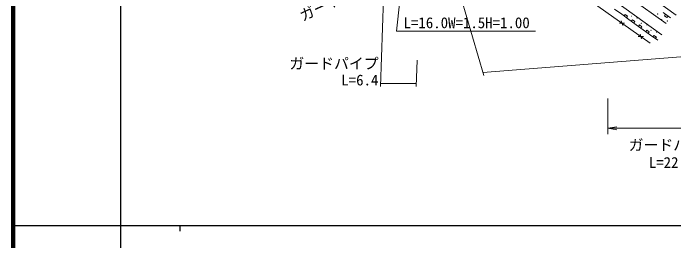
# Model space of a CAD drawing. Units: millimetres, scale not verified. Extents: x 40000 to 680000, y 20000 to 380000.
# Drawn here: x 40000 to 150969, y 202409 to 240602 of the extents above; entities that cross this region are included whole.
import ezdxf
from ezdxf.enums import TextEntityAlignment as Align

# ---------------------------------------------------------------- set-up
doc = ezdxf.new("R2010")
doc.units = ezdxf.units.MM
doc.header["$LTSCALE"] = 1000
for name, color, linetype, lineweight in [('M-BGD', 7, 'Continuous', 13), ('M-STR-HTXT', 7, 'Continuous', 13), ('M-TTL', 2, 'Continuous', 140), ('M-TTL-BAND', 7, 'Continuous', 25)]:
    doc.layers.add(name, color=color, linetype=linetype, lineweight=lineweight)
doc.styles.add('ＭＳ ゴシック', font='')
doc.styles.get('ＭＳ ゴシック').set_extended_font_data('MS Gothic')

# ---------------------------------------------------------------- blocks, each defined once
blk = doc.blocks.new('open_arrow')
at = {"color": 0, "linetype": 'Continuous', "lineweight": -2}
blk.add_lwpolyline([(7.5, 1.25), (0, 0), (7.5, -1.25)], dxfattribs=at)

msp = doc.modelspace()

# ---------------------------------------------------------------- linework, layer by layer
at = {"layer": 'M-BGD'}
for p, q in [((149694, 238886), (107044, 269402)), ((102818, 266847), (147012, 235593)), ((141012, 241296), (142222, 240423)), ((142222, 240423), (143432, 239549)), ((150412, 239840), (149181, 240718)), ((141854, 238935), (142700, 238949)), ((142142, 239343), (142412, 238540)), ((143432, 239549), (144642, 238676)), ((144642, 238676), (145853, 237803)), ((145853, 237803), (147063, 236929)), ((145010, 236703), (145857, 236716)), ((145299, 237111), (145568, 236308)), ((147063, 236929), (148273, 236056))]:
    msp.add_line(p, q, dxfattribs=at)
for points in [[(108470, 269750), (110137, 270057), (122429, 261244), (133455, 253269), (136679, 268237), (135695, 268428), (137260, 274705), (139881, 274983), (134830, 252202), (151356, 240283)], [(89870, 263904), (91681, 264544), (98994, 267045), (104861, 268775), (148983, 236977)], [(143029, 239841), (143205, 240084), (142801, 240375), (142626, 240132)], [(149591, 240425), (149417, 240181), (149828, 239888), (150002, 240133)], [(144239, 238967), (144415, 239210), (144011, 239502), (143836, 239258)], [(145449, 238094), (145625, 238337), (145221, 238628), (145046, 238385)], [(146659, 237220), (146835, 237463), (146432, 237755), (146256, 237511)], [(147869, 236347), (148045, 236590), (147642, 236881), (147466, 236638)]]:
    msp.add_lwpolyline(points, dxfattribs=at)
for centre, radius in [((143872, 240106), 24.5), ((144810, 239800), 25), ((148261, 240465), 24.5), ((145506, 238928), 24.5), ((146444, 238622), 25), ((148961, 239595), 25), ((149901, 239291), 24.5), ((147140, 237750), 24.5), ((148078, 237444), 25)]:
    msp.add_circle(centre, radius, dxfattribs=at)
at = {"layer": 'M-STR-HTXT'}
for p, q in [((107700, 268959), (119044, 230164)), ((102990, 268098), (101717, 228293)), ((118904, 230644), (237556, 240161)), ((107843, 232701), (107717, 228293)), ((101733, 228793), (107731, 228793)), ((139881, 226292), (139881, 220292)), ((139881, 221292), (162190, 221292))]:
    msp.add_line(p, q, dxfattribs=at)
msp.add_lwpolyline([(127725, 237598), (104397, 237598), (107688, 267673)], dxfattribs=at)
at = {"layer": 'M-TTL'}
msp.add_line((40000, 380000), (40000, 20000), dxfattribs=at)
at = {"layer": 'M-TTL-BAND'}
for p, q in [((58000, 370000), (58000, 20000)), ((40000, 205000), (579000, 205000)), ((68000, 205000), (68000, 204000))]:
    msp.add_line(p, q, dxfattribs=at)

# ---------------------------------------------------------------- block references
at = {"layer": 'M-STR-HTXT', "xscale": 200, "yscale": 200}
msp.add_blockref('open_arrow', (139881, 221292), dxfattribs=at)

# ---------------------------------------------------------------- texts
at = {"layer": 'M-STR-HTXT', "style": 'ＭＳ ゴシック'}
for s, rotation, p in [('ガードパイプ', 24.97, (95052, 243202)), ('L=6.4', 0.006, (98234, 229394))]:
    msp.add_text(s, height=1833, rotation=rotation, dxfattribs=at).set_placement(p, align=Align.MIDDLE_CENTER)
for s, p in [('L=16.0W=1.5H=1.00', (116172, 239005)), ('ガードパイプ', (93889, 232159)), ('L=22.5', (150513, 215551))]:
    msp.add_text(s, height=1833, dxfattribs=at).set_placement(p, align=Align.MIDDLE_CENTER)
msp.add_text('ガードパイプ', height=1833, dxfattribs=at).set_placement((150885, 217022), align=Align.BOTTOM_CENTER)

doc.saveas('drawing.dxf')
